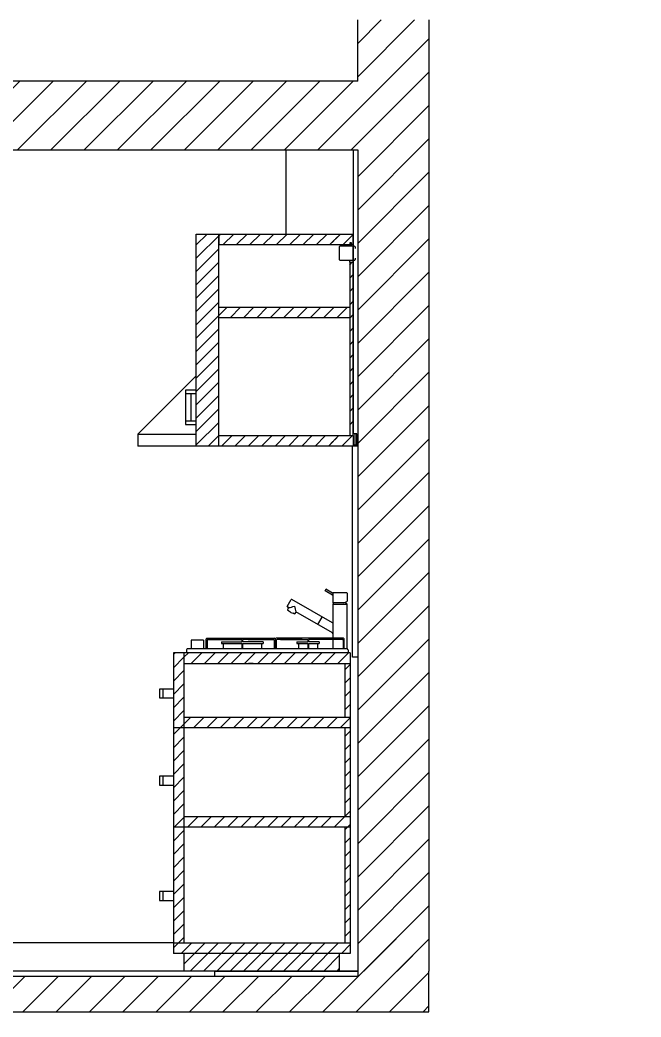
# Model space of a CAD drawing. Header units: millimetres. Extents: x 106 to 25790, y 5092 to 14934.
# Drawn here: x 19757 to 21512, y 7209 to 10028 of the extents above; entities that cross this region are included whole.
import ezdxf

# ---------------------------------------------------------------- set-up
doc = ezdxf.new("R2010")
doc.units = ezdxf.units.MM
doc.linetypes.add('0', pattern=[0])
for name, color, linetype in [('A-ELEV-IDEN', 3, 'Continuous'), ('A-ELEV-MBE2', 4, 'Continuous'), ('A-FURN', 4, 'Continuous'), ('A-SECT-MCUT', 7, 'Continuous'), ('IF-DETL', 3, 'Continuous'), ('IF-FURN', 3, 'Continuous'), ('Layer2', 3, 'Continuous')]:
    doc.layers.add(name, color=color, linetype=linetype)

msp = doc.modelspace()

# ---------------------------------------------------------------- hatches: boundary and pattern name
at = {"layer": 'A-ELEV-MBE2'}
h = msp.add_hatch(dxfattribs=at)
h.set_pattern_fill('ANSI31', color=256, scale=8.4)
h.paths.add_polyline_path([(20220.2, 8238.7), (20190.2, 8238.7), (20190.2, 7858.7), (20190.2, 7638.7), (20190.2, 7418.7), (20220.2, 7418.7)])
h.paths.add_polyline_path([(20690.2, 8056.8), (20220.2, 8056.8), (20220.2, 8026.8), (20690.2, 8026.8)])
edge = h.paths.add_edge_path(flags=16)
edge.add_arc((20285.7, 8039.8), 3, 0, 360)
edge = h.paths.add_edge_path(flags=16)
edge.add_arc((20240.7, 8039.8), 3, 0, 360)
edge = h.paths.add_edge_path(flags=16)
edge.add_arc((20539.7, 8039.8), 3, 0, 360)
h.paths.add_polyline_path([(20690.2, 7775.8), (20220.2, 7775.8), (20220.2, 7745.8), (20690.2, 7745.8)])
edge = h.paths.add_edge_path(flags=16)
edge.add_arc((20285.7, 7757.8), 3, 0, 360)
edge = h.paths.add_edge_path(flags=16)
edge.add_arc((20240.7, 7757.8), 0.681, 0, 360)
edge = h.paths.add_edge_path(flags=16)
edge.add_arc((20539.7, 7757.8), 3, 0, 360)
h.paths.add_polyline_path([(20190.2, 7418.7), (20190.2, 7388.7), (20690.2, 7388.7), (20690.2, 7418.7)])
h.paths.add_polyline_path([(20690.2, 7745.8), (20675.2, 7745.8), (20675.2, 7418.7), (20690.2, 7418.7)])
h.paths.add_polyline_path([(20690.2, 8026.8), (20675.2, 8026.8), (20675.2, 7775.8), (20690.2, 7775.8)])
h.paths.add_polyline_path([(20690.2, 8208.7), (20675.2, 8208.7), (20675.2, 8056.8), (20690.2, 8056.8)])
h.paths.add_polyline_path([(20660.2, 7388.7), (20220.2, 7388.7), (20220.2, 7338.7), (20660.2, 7338.7)])
h = msp.add_hatch(dxfattribs=at)
h.set_pattern_fill('ANSI31', color=256, scale=8.4)
h.paths.add_polyline_path([(20690.2, 8221.8), (20690.2, 8238.7), (20220.2, 8238.7), (20220.2, 8208.7), (20690.2, 8208.7)])
at = {"layer": 'A-FURN'}
h = msp.add_hatch(dxfattribs=at)
h.set_pattern_fill('ANSI31', color=256, scale=21)
h.paths.add_polyline_path([(7534.7, 9855.2), (7534.7, 9970.5), (7438.6, 9970.5), (7438.6, 9624.5), (7438.6, 9453.7), (7534.7, 9453.7), (7534.7, 9650.8), (10905.3, 9650.8), (10905.3, 9855.2)])
h.paths.add_polyline_path([(7438.6, 7338.7), (7438.6, 7208.7), (7524.7, 7208.7), (7524.7, 7338.7), (7524.7, 8248.7), (7438.6, 8248.7)])
h.paths.add_polyline_path([(11892.9, 9855.2), (11892.9, 9650.8), (15263.5, 9650.8), (15263.5, 9453.7), (15359.6, 9453.7), (15359.6, 9624.5), (15359.6, 9970.5), (15263.5, 9970.5), (15263.5, 9855.2)])
h.paths.add_polyline_path([(15359.6, 8248.7), (15263.5, 8248.7), (15263.5, 7338.7), (15263.5, 7209), (15359.6, 7209), (15359.6, 7338.7)])
h.paths.add_polyline_path([(20711.4, 9660.5), (20711.4, 7338.7), (20723.5, 7338.7), (20903.6, 7338.7), (20912.7, 7338.7), (20912.7, 9660.5), (20912.7, 9855.2), (20912.7, 10028.3), (20711.4, 10028.3), (20711.4, 9855.2), (17719.2, 9855.2), (17719.2, 10028.3), (17623.1, 10028.3), (17623.1, 9855.2), (17375.9, 9855.2), (17375.9, 9660.5), (17624.1, 9660.5), (17624.1, 9333.4), (17719.2, 9333.4), (17719.2, 9660.5)])
h.paths.add_polyline_path([(22549.3, 7338.7), (22357.1, 7338.7), (22348.1, 7338.7), (22348.1, 9660.5), (22348.1, 9660.5), (22348.1, 9855.2), (22348, 9855.2), (22348, 10028.3), (22549.3, 10028.3), (22549.3, 9855.2), (25541.6, 9855.2), (25541.6, 10028.3), (25637.6, 10028.3), (25637.6, 9855.2), (25789.8, 9855.2), (25789.8, 9660.5), (25636.6, 9660.5), (25636.6, 9333.4), (25636.6, 9308.4), (25586.6, 9308.4), (25586.6, 9298.4), (25541.6, 9298.4), (25541.6, 9333.4), (25541.6, 9660.5), (22549.3, 9660.5)])
h = msp.add_hatch(dxfattribs=at)
h.set_pattern_fill('ANSI31', color=256, scale=21)
h.paths.add_polyline_path([(20912.7, 7338.7), (20912.7, 9660.5), (20912.7, 9855.2), (20912.7, 10028.3), (20711.4, 10028.3), (20711.4, 9855.2), (17719.2, 9855.2), (17719.2, 10028.3), (17623.1, 10028.3), (17623.1, 9855.2), (17375.9, 9855.2), (17375.9, 9660.5), (17624.1, 9660.5), (17624.1, 9333.4), (17719.2, 9333.4), (17719.2, 9660.5), (20711.4, 9660.5), (20711.4, 7323.7), (17375.9, 7323.7), (17375.9, 7223.4), (20912.7, 7223.4)])
h = msp.add_hatch(dxfattribs=at)
h.set_pattern_fill('ANSI31', color=256, scale=8.4)
h.paths.add_polyline_path([(20318.7, 9422.9), (20254.8, 9422.9), (20254.8, 8822.9), (20318.7, 8822.9), (20318.7, 8852.9)])
h.paths.add_polyline_path([(20698.7, 9422.9), (20318.7, 9422.9), (20318.7, 9392.9), (20688.7, 9392.9), (20688.7, 9397.9), (20693.7, 9397.9), (20693.7, 9392.9), (20698.7, 9392.9)])
h.paths.add_polyline_path([(20358.7, 9407.9, -1), (20366.7, 9407.9, -1)], flags=16)
h.paths.add_polyline_path([(20334.7, 9407.9, -1), (20342.7, 9407.9, -1)], flags=16)
h.paths.add_polyline_path([(20648.7, 9407.9, -1), (20640.7, 9407.9, -1)], flags=16)
h.paths.add_polyline_path([(20672.7, 9407.9, -1), (20664.7, 9407.9, -1)], flags=16)
h.paths.add_polyline_path([(20698.7, 8852.9), (20688.7, 8852.9), (20318.7, 8852.9), (20318.7, 8822.9), (20698.7, 8822.9)])
h.paths.add_polyline_path([(20358.7, 8837.9, -1), (20366.7, 8837.9, -1)], flags=16)
h.paths.add_polyline_path([(20334.7, 8837.9, -1), (20342.7, 8837.9, -1)], flags=16)
h.paths.add_polyline_path([(20648.7, 8837.9, -1), (20640.7, 8837.9, -1)], flags=16)
h.paths.add_polyline_path([(20672.7, 8837.9, -1), (20664.7, 8837.9, -1)], flags=16)
h.paths.add_polyline_path([(20698.7, 9342.9), (20689.7, 9342.9), (20688.7, 9342.9), (20688.7, 8852.9), (20698.7, 8852.9), (20698.7, 8852.9), (20698.7, 8857.9)])
h = msp.add_hatch(dxfattribs=at)
h.set_pattern_fill('ANSI31', color=256, scale=8.4)
h.paths.add_polyline_path([(20698.7, 9422.9), (20318.7, 9422.9), (20318.7, 9392.9), (20688.7, 9392.9), (20688.7, 9397.9), (20693.7, 9397.9), (20693.7, 9392.9), (20698.7, 9392.9)])
h.paths.add_polyline_path([(20698.7, 8852.9), (20688.7, 8852.9), (20318.7, 8852.9), (20318.7, 8822.9), (20698.7, 8822.9)])
h = msp.add_hatch(dxfattribs=at)
h.set_pattern_fill('ANSI31', color=256, scale=8.4)
h.paths.add_polyline_path([(20318.7, 9216.1), (20318.7, 9186.1), (20688.7, 9186.1), (20688.7, 9216.1)])

# ---------------------------------------------------------------- linework, layer by layer
msp.add_line((20912.7, 7223.4), (20912.7, 7338.7))
at = {"layer": 'A-ELEV-IDEN'}
for p, q in [((20254.8, 8822.9), (20254.8, 9422.9)), ((20254.8, 9422.9), (20698.7, 9422.9)), ((20318.7, 8822.9), (20318.7, 9422.9)), ((20318.7, 8822.9), (20318.7, 9422.9)), ((20318.7, 9422.9), (20698.7, 9422.9)), ((20318.7, 9422.9), (20318.7, 9392.9)), ((20698.7, 9422.9), (20698.7, 8857.9)), ((20698.7, 8852.9), (20698.7, 9422.9)), ((20698.7, 9422.9), (20698.7, 8857.9)), ((20318.7, 9392.9), (20688.7, 9392.9)), ((20688.7, 9342.9), (20688.7, 8852.9)), ((20318.7, 9216.1), (20688.7, 9216.1)), ((20689.7, 9186.1), (20318.7, 9186.1)), ((20708.7, 8857.9), (20698.7, 8857.9)), ((20708.7, 8857.9), (20698.7, 8857.9)), ((20703.7, 8852.9), (20703.7, 8857.9)), ((20703.7, 8852.9), (20703.7, 8857.9)), ((20318.7, 8852.9), (20688.7, 8852.9)), ((20688.7, 8852.9), (20698.7, 8852.9)), ((20698.7, 8822.9), (20254.8, 8822.9)), ((20698.7, 8822.9), (20318.7, 8822.9)), ((20698.7, 8822.9), (20318.7, 8822.9)), ((20619.1, 8414.2), (20620.7, 8418.2)), ((20640.1, 8401.6), (20619.3, 8413.5)), ((20640.1, 8407.6), (20621.3, 8418.4)), ((20641, 8407.6), (20640.1, 8407.6)), ((20641, 8407.7), (20641, 8380.2)), ((20680.5, 8408.2), (20641.5, 8408.2)), ((20681, 8407.7), (20681, 8384.4)), ((20512.2, 8369.6), (20523.4, 8389)), ((20639.7, 8323.1), (20524.7, 8389.4)), ((20640.1, 8401.6), (20641, 8400.6)), ((20641, 8376.7), (20641, 8279.7)), ((20641, 8376.7), (20681, 8376.7)), ((20671.6, 8379.7), (20641.5, 8379.7)), ((20671.6, 8379.7), (20680.6, 8383.7)), ((20680.6, 8383.7), (20680.6, 8383.7)), ((20681, 8249.7), (20681, 8376.7)), ((20515.8, 8366.4), (20512.4, 8360.3)), ((20512.4, 8360.3), (20516.7, 8357.8)), ((20515.8, 8366.4), (20512.5, 8368.3)), ((20533.1, 8348.3), (20528.8, 8350.8)), ((20536.6, 8354.4), (20533.1, 8348.3)), ((20639.7, 8295), (20536.6, 8354.4)), ((20598.3, 8318.8), (20610.5, 8339.9)), ((20641, 8324.2), (20639.7, 8323.1)), ((20641, 8292.3), (20639.7, 8295)), ((20275.7, 8274.7), (20240.1, 8274.7)), ((20240.1, 8274.7), (20240.1, 8249.7)), ((20275.7, 8274.7), (20275.7, 8249.7)), ((20282.9, 8249.7), (20282.9, 8277.5)), ((20284.7, 8279.7), (20475.6, 8279.7)), ((20285.7, 8274.3), (20285.7, 8249.7)), ((20287.9, 8276.6), (20384.2, 8276.6)), ((20326.2, 8269.7), (20326.2, 8264.7)), ((20326.2, 8269.7), (20384.2, 8269.7)), ((20326.2, 8264.7), (20384.2, 8264.7)), ((20331.2, 8264.7), (20331.2, 8249.7)), ((20384.2, 8276.6), (20384.2, 8269.7)), ((20384.2, 8264.7), (20384.2, 8249.7)), ((20386, 8276.6), (20386, 8269.7)), ((20462.7, 8276.6), (20386, 8276.6)), ((20444, 8269.7), (20386, 8269.7)), ((20386, 8264.7), (20444, 8264.7)), ((20386, 8264.7), (20386, 8249.7)), ((20402, 8276.6), (20472.5, 8276.6)), ((20439, 8264.7), (20439, 8249.7)), ((20444, 8269.7), (20444, 8264.7)), ((20474.8, 8274.3), (20474.8, 8249.7)), ((20477.9, 8277.5), (20477.9, 8249.7)), ((20671.1, 8279.7), (20480.3, 8279.7)), ((20481.1, 8274.3), (20481.1, 8249.7)), ((20553.9, 8276.6), (20483.4, 8276.6)), ((20493.2, 8276.6), (20569.9, 8276.6)), ((20539.3, 8269.7), (20539.3, 8264.7)), ((20539.3, 8269.7), (20569.9, 8269.7)), ((20539.3, 8264.7), (20569.9, 8264.7)), ((20544.3, 8264.7), (20544.3, 8249.7)), ((20569.9, 8276.6), (20569.9, 8269.7)), ((20569.9, 8264.7), (20569.9, 8249.7)), ((20571.7, 8276.6), (20571.7, 8269.7)), ((20668, 8276.6), (20571.7, 8276.6)), ((20602.3, 8269.7), (20571.7, 8269.7)), ((20571.7, 8264.7), (20602.3, 8264.7)), ((20571.7, 8264.7), (20571.7, 8249.7)), ((20597.3, 8264.7), (20597.3, 8249.7)), ((20602.3, 8269.7), (20602.3, 8264.7)), ((20641, 8276.6), (20641, 8249.7)), ((20670.2, 8274.3), (20670.2, 8249.7)), ((20672.9, 8249.7), (20672.9, 8277.5)), ((20690.2, 8238.7), (20190.2, 8238.7)), ((20190.2, 8238.7), (20190.2, 7388.7)), ((20220.2, 8238.7), (20220.2, 7418.7)), ((20227.4, 8247.5), (20227.4, 8238.7)), ((20681.8, 8249.7), (20229.4, 8249.7)), ((20683.8, 8247.5), (20683.8, 8238.7)), ((20690.2, 8238.7), (20690.2, 7388.7)), ((20220.2, 8208.7), (20690.2, 8208.7)), ((20675.2, 8208.7), (20675.2, 8056.8)), ((20161.4, 8136.1), (20151.4, 8136.1)), ((20151.4, 8136.1), (20151.4, 8111.1)), ((20161.3, 8111.1), (20161.4, 8136.1)), ((20190.2, 8135.7), (20161.4, 8135.9)), ((20151.4, 8111.1), (20190.2, 8111)), ((20220.2, 8056.8), (20690.2, 8056.8)), ((20690.2, 8026.8), (20190.2, 8026.8)), ((20675.2, 8026.8), (20675.2, 7775.8)), ((20161.4, 7889.8), (20151.4, 7889.8)), ((20151.4, 7889.8), (20151.4, 7864.8)), ((20161.3, 7864.8), (20161.4, 7889.8)), ((20190.2, 7889.5), (20161.4, 7889.6)), ((20151.4, 7864.8), (20190.2, 7864.7)), ((20220.2, 7775.8), (20690.2, 7775.8)), ((20690.2, 7745.8), (20190.2, 7745.8)), ((20675.2, 7745.8), (20675.2, 7418.7)), ((20161.4, 7563.7), (20151.4, 7563.7)), ((20151.4, 7563.7), (20151.4, 7538.7)), ((20161.3, 7538.7), (20161.4, 7563.7)), ((20190.2, 7563.4), (20161.4, 7563.6)), ((20151.4, 7538.7), (20190.2, 7538.6)), ((20190.2, 7418.7), (20690.2, 7418.7)), ((20690.2, 7388.7), (20190.2, 7388.7)), ((20220.2, 7388.7), (20220.2, 7338.7)), ((20660.2, 7338.7), (20660.2, 7388.7)), ((20711.4, 7338.7), (17375.9, 7338.7))]:
    msp.add_line(p, q, dxfattribs=at)
for centre, radius, start, end in [((20619.6, 8414), 0.535, 154.2288, 244.2288), ((20621.1, 8418), 0.462, 64.2288, 154.2288), ((20641.5, 8407.7), 0.5, 90, 180), ((20680.5, 8407.7), 0.5, 0, 90), ((20524.2, 8388.5), 1, 60.0327, 150.0327), ((20641.5, 8380.2), 0.5, 180, 270), ((20660.5, 8364.5), 23, 138.5088, 147.8658), ((20661.6, 8364.5), 23, 32.1342, 49.2684), ((20680.3, 8384.4), 0.761, 293.5098, 0.3449), ((20513.5, 8369.3), 1.41, 164.8463, 225.219), ((20506.9, 8431.5), 65.7, 277.7992, 292.7992), ((20530.2, 8367.2), 16.4, 214.8308, 265.2346), ((20597.4, 8379), 65.5, 187.0798, 202.0798), ((20285.3, 8277.4), 2.36, 92.2831, 182.8904), ((20288, 8274.2), 2.38, 92.6727, 177.2754), ((20472.3, 8274), 2.56, 6.3796, 85.7441), ((20475.5, 8277.3), 2.42, 3.6052, 92.3281), ((20480.4, 8277.3), 2.42, 87.6719, 176.3948), ((20483.6, 8274), 2.56, 94.2559, 173.6204), ((20667.8, 8274.2), 2.38, 2.7246, 87.3273), ((20670.6, 8277.4), 2.36, 357.1096, 87.7169), ((20229.7, 8247.4), 2.34, 98.5617, 178.1658), ((20681.4, 8247.4), 2.34, 1.8342, 81.4383)]:
    msp.add_arc(centre, radius, start, end, dxfattribs=at)
at = {"layer": 'A-SECT-MCUT'}
for p, q in [((20711.4, 9855.2), (20711.4, 10028.3)), ((20912.7, 10028.3), (20912.7, 7338.7)), ((20711.4, 9855.2), (17719.2, 9855.2)), ((17719.2, 9660.5), (20711.4, 9660.5)), ((20711.4, 9660.5), (20711.4, 7323.7)), ((20711.4, 7323.7), (17375.9, 7323.7)), ((17375.9, 7223.4), (20912.7, 7223.4))]:
    msp.add_line(p, q, dxfattribs=at)
at = {"layer": 'IF-DETL'}
for p, q in [((20696.4, 8226), (20696.4, 8822.9)), ((20711.4, 8822.9), (20696.4, 8822.9)), ((20711.4, 8226), (20696.4, 8226)), ((20190.2, 7418.7), (19695.7, 7418.7))]:
    msp.add_line(p, q, dxfattribs=at)
at = {"layer": 'IF-FURN'}
for p, q in [((20508.7, 9422.9), (20508.7, 9660.5)), ((20698.7, 9660.5), (20698.7, 9422.9)), ((20688.7, 9397.9), (20688.7, 9388.5)), ((20693.7, 9397.9), (20688.7, 9397.9)), ((20688.7, 9397.9), (20688.7, 9392.9)), ((20693.7, 9388.5), (20693.7, 9397.9)), ((20693.7, 9392.9), (20693.7, 9397.9)), ((20698.7, 9392.9), (20693.7, 9392.9)), ((20658.7, 9385.3), (20658.7, 9351.8)), ((20695.7, 9388.5), (20661.7, 9388.5)), ((20698.7, 9386.5), (20698.7, 9350.5)), ((20698.7, 9386.5), (20698.7, 9350.5)), ((20703.7, 9386.5), (20703.7, 9382)), ((20703.7, 9386.5), (20703.7, 9382)), ((20695.7, 9348.5), (20661.7, 9348.5)), ((20688.7, 9342.9), (20688.7, 9348.5)), ((20688.7, 9342.9), (20698.7, 9342.9)), ((20698.7, 9350.5), (20698.7, 9350.5)), ((20698.7, 9350.5), (20698.7, 9350.5)), ((20703.7, 9355), (20703.7, 9350.5)), ((20703.7, 9355), (20703.7, 9350.5)), ((20254.8, 8981.4), (20224.8, 8981.4)), ((20224.8, 8981.4), (20224.8, 8884.1)), ((20254.8, 8971.4), (20224.8, 8971.4)), ((20239.8, 8971.4), (20239.8, 8894.1)), ((20254.8, 8894.1), (20224.8, 8894.1)), ((20224.8, 8884.1), (20254.8, 8884.1)), ((20090.2, 8857.4), (20090.2, 8822.9)), ((20708.7, 8825.9), (20708.7, 8857.9)), ((20708.7, 8825.9), (20708.7, 8857.9)), ((20698.7, 8852.9), (20698.7, 8822.9)), ((20698.7, 8852.9), (20698.7, 8822.9)), ((20708.7, 8825.9), (20698.7, 8825.9)), ((20708.7, 8825.9), (20698.7, 8825.9)), ((20703.7, 8825.9), (20703.7, 8852.9)), ((20703.7, 8825.9), (20703.7, 8852.9)), ((20708.7, 8825.9), (20708.7, 8825.9)), ((20708.7, 8825.9), (20708.7, 8825.9)), ((20254.8, 8822.9), (20090.2, 8822.9)), ((20318.7, 8822.9), (20318.7, 8822.9)), ((20190.2, 8238.7), (20190.2, 8208.7)), ((20416.2, 8208.7), (20402.2, 8208.7))]:
    msp.add_line(p, q, dxfattribs=at)
at = {"layer": 'IF-FURN', "linetype": '0'}
for p, q in [((20254.8, 9022.1), (20090.2, 8857.4)), ((20090.2, 8857.4), (20254.8, 8857.4))]:
    msp.add_line(p, q, dxfattribs=at)
at = {"layer": 'IF-FURN'}
for centre, radius, start, end in [((20661.8, 9385.4), 3.13, 92.2906, 182.2906), ((20695.6, 9385.4), 3.13, 357.7094, 87.7094), ((20701.2, 9385.9), 2.56, 12.6804, 167.3196), ((20701.2, 9385.9), 2.56, 12.6804, 167.3196), ((20661.8, 9351.6), 3.13, 177.7094, 267.7094), ((20695.6, 9351.6), 3.13, 272.2906, 2.2906), ((20701.2, 9351.1), 2.56, 192.6804, 347.3196), ((20701.2, 9351.1), 2.56, 192.6804, 347.3196)]:
    msp.add_arc(centre, radius, start, end, dxfattribs=at)
at = {"layer": 'Layer2'}
for p, q in [((20307.3, 7323.7), (20307.3, 7338.7)), ((20307.3, 7338.7), (20709.3, 7338.7))]:
    msp.add_line(p, q, dxfattribs=at)

doc.saveas('drawing.dxf')
